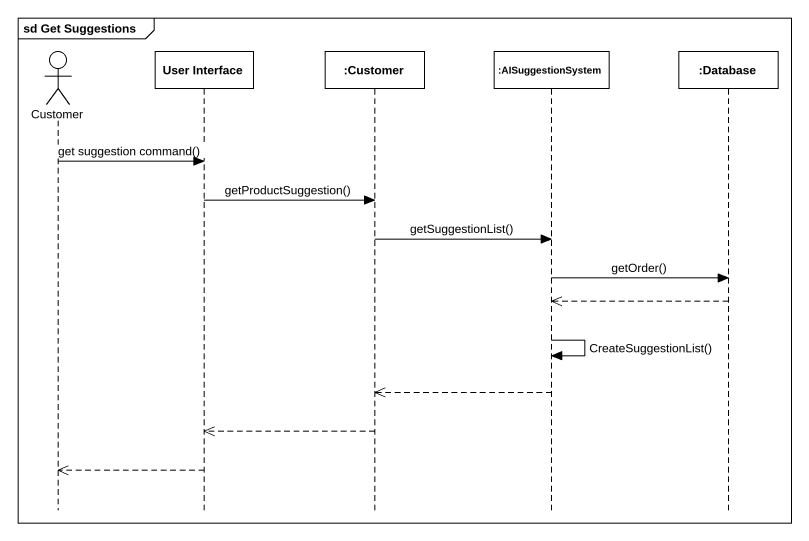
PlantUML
@startuml
mainframe sd Get Suggestions
hide footbox
actor Customer
participant "User Interface" as User_Interface
participant ":Customer" as Customer_2
participant ":AISuggestionSystem" as AISuggestionSystem
participant ":Database" as Database_

Customer -> User_Interface : get suggestion command()
User_Interface -> Customer_2 : getProductSuggestion()
Customer_2 -> AISuggestionSystem : getSuggestionList()
AISuggestionSystem -> Database_ : getOrder()
Database_ -->> AISuggestionSystem
AISuggestionSystem -> AISuggestionSystem : CreateSuggestionList()
AISuggestionSystem -->> Customer_2
Customer_2 -->> User_Interface
User_Interface -->> Customer
@enduml
